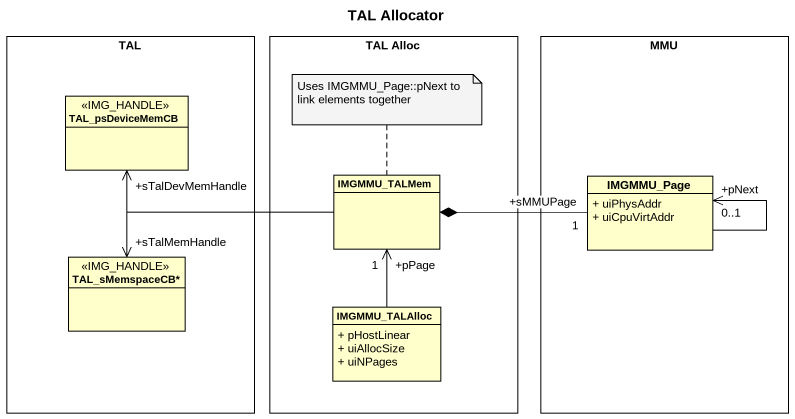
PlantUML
@startuml
title TAL Allocator
hide circle
hide empty members
skinparam classAttributeIconSize 0
rectangle TAL {
  class TAL_psDeviceMemCB <<IMG_HANDLE>>
  class "TAL_sMemspaceCB*" as TAL_sMemspaceCB <<IMG_HANDLE>>
}
rectangle "TAL Alloc" as TAL_Alloc {
  class IMGMMU_TALMem
  class IMGMMU_TALAlloc {
    + pHostLinear
    + uiAllocSize
    + uiNPages
  }
}
rectangle MMU {
  class IMGMMU_Page {
    + uiPhysAddr
    + uiCpuVirtAddr
  }
}
IMGMMU_TALMem -left-> "+sTalDevMemHandle" TAL_psDeviceMemCB
IMGMMU_TALMem -left-> "+sTalMemHandle" TAL_sMemspaceCB
IMGMMU_Page "+sMMUPage\n1" -left-* IMGMMU_TALMem
IMGMMU_Page --> "+pNext\n0..1" IMGMMU_Page
IMGMMU_TALAlloc -up-> "+pPage\n1" IMGMMU_TALMem
note top of IMGMMU_TALMem : Uses IMGMMU_Page::pNext to link elements together
@enduml
